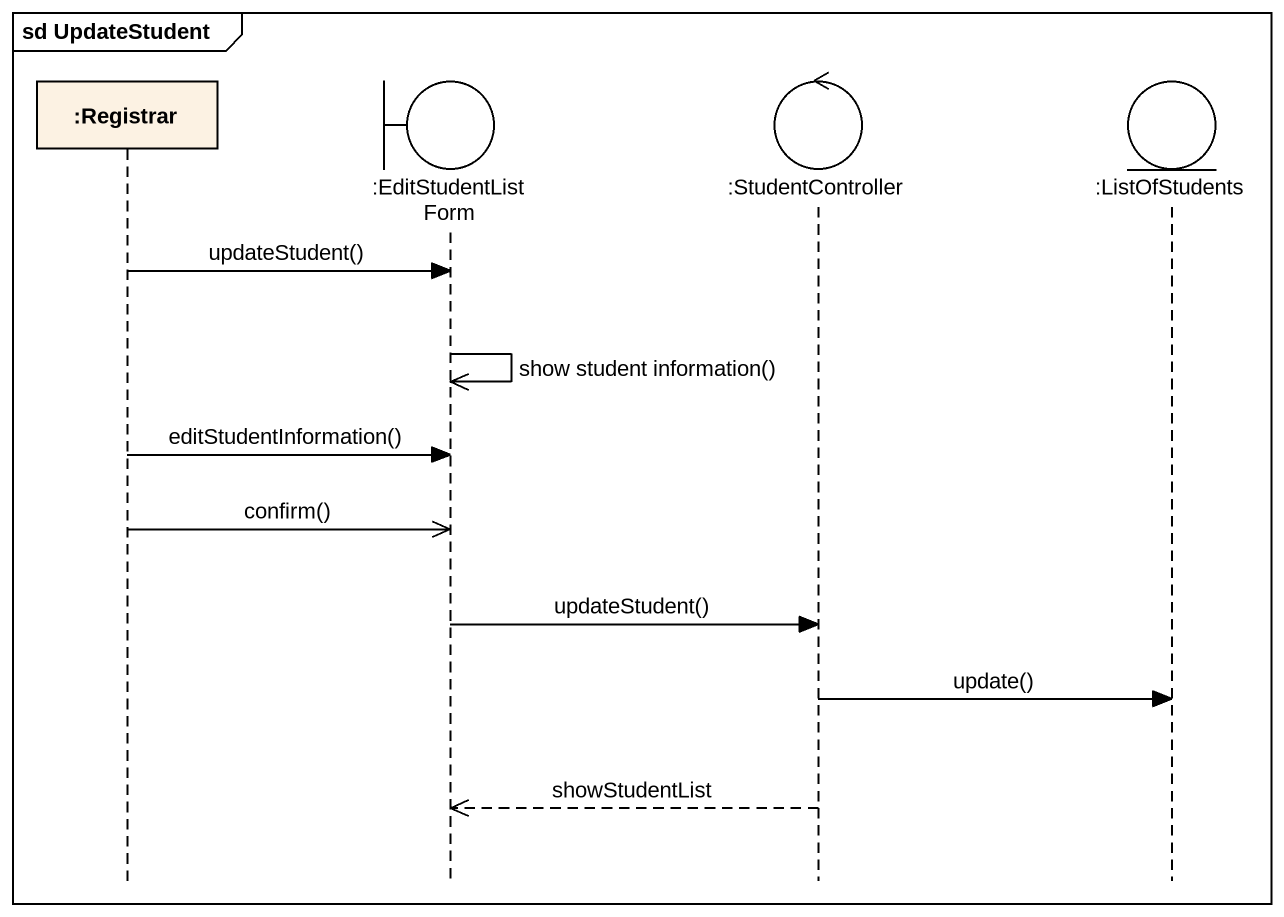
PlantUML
@startuml
mainframe sd UpdateStudent
hide footbox
participant ":Registrar" as Registrar
boundary ":EditStudentListForm" as EditStudentListForm
control ":StudentController" as StudentController
entity ":ListOfStudents" as ListOfStudents

Registrar -> EditStudentListForm : updateStudent()
EditStudentListForm ->> EditStudentListForm : show student information()
Registrar -> EditStudentListForm : editStudentInformation()
Registrar ->> EditStudentListForm : confirm()
EditStudentListForm -> StudentController : updateStudent()
StudentController -> ListOfStudents : update()
StudentController -->> EditStudentListForm : showStudentList
@enduml
